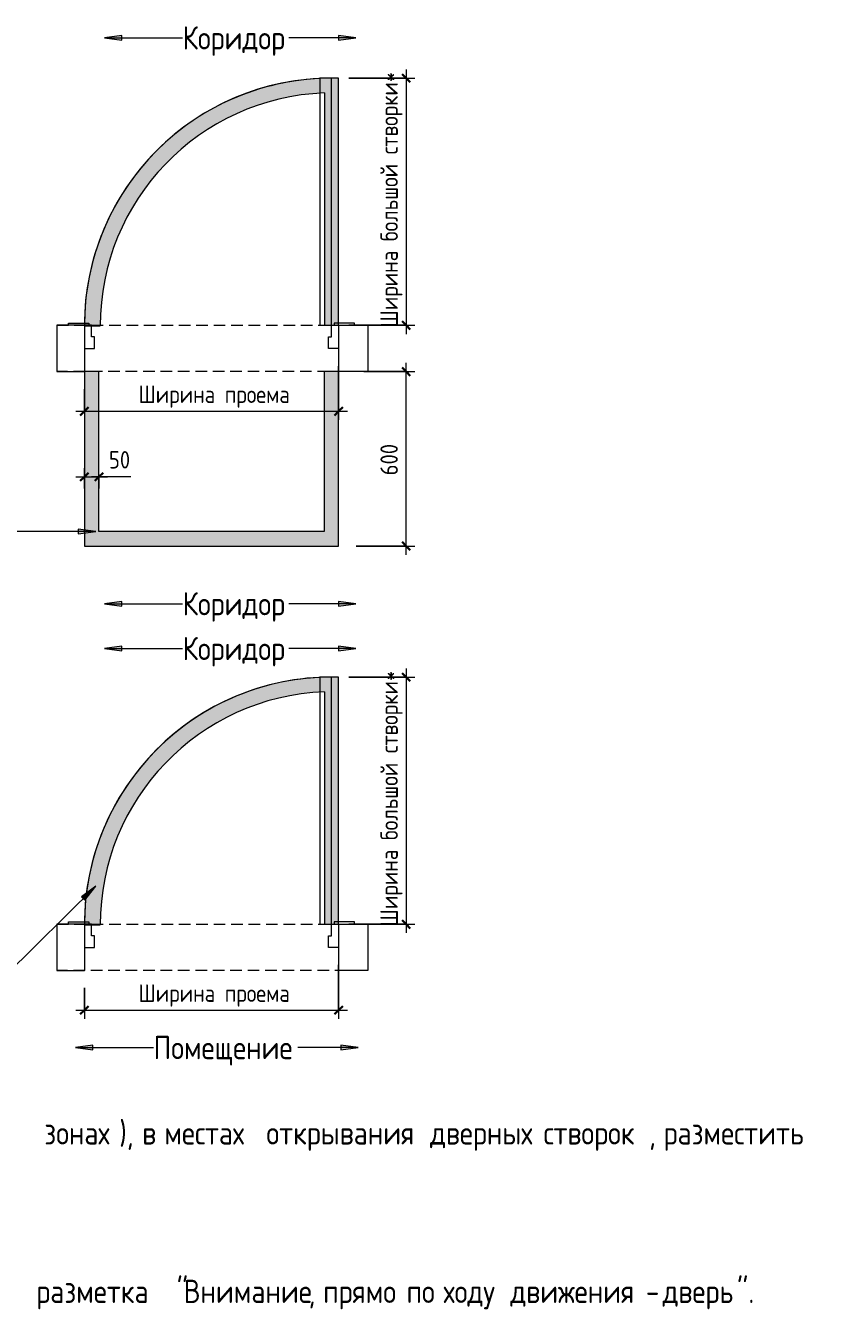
# Model space of a CAD drawing. Header units: millimetres. Extents: x 35316 to 242799, y -8553 to 29000.
# Drawn here: x 240065 to 242799, y 1192 to 5607 of the extents above; entities that cross this region are included whole.
import ezdxf

# ---------------------------------------------------------------- set-up
doc = ezdxf.new("R2010")
doc.units = ezdxf.units.MM
doc.linetypes.add('ADSK_Штрих_ш2 п1', pattern=[60, 40, -20])
for name, color, linetype, lineweight in [('A-ANNO-DIMS', 7, 'Continuous', 9), ('A-ANNO-DIMS-20', 7, 'Continuous', 9), ('A-DETL', 7, 'Continuous', 9), ('A-DETL-3', 7, 'ADSK_Штрих_ш2 п1', 9), ('G-ANNO-TEXT', 7, 'Continuous', 9)]:
    doc.layers.add(name, color=color, linetype=linetype, lineweight=lineweight)
doc.layers.add('A-DETL-GENF-9', color=7, linetype='Continuous', lineweight=9, true_color=0xf2dc97)
doc.styles.add('GOST Common_6', font='GOST_Common.ttf', dxfattribs={"width": 0.9, "height": 60})
doc.styles.add('GOST Common_7', font='GOST_Common.ttf', dxfattribs={"width": 0.9, "height": 80})
doc.dimstyles.new('ADSK_Основной_3_0_окр_', dxfattribs={"dimscale": 304.8, "dimtxt": 60.3429, "dimasz": 0.092782, "dimexe": 0.098425, "dimexo": 0.19685, "dimgap": 0.032808, "dimtad": 1, "dimdec": 0, "dimrnd": 10, "dimdsep": 46, "dimtxsty": 'GOST Common_6', "dimblk1": 'OBLIQUE', "dimblk2": 'OBLIQUE', "dimsah": 1, "dimcen": 0.09, "dimdle": 0.098425, "dimazin": 0, "dimtfac": 1, "dimtdec": 4, "dimtix": 1, "dimtmove": 0, "dimatfit": 3, "dimfxl": 1, "dimtvp": 1, "dimtolj": 1, "dimtzin": 0, "dimlwd": 9, "dimlwe": 9, "dimarcsym": 2})
doc.dimstyles.new('ADSK_Основной_3_0_окр__1', dxfattribs={"dimscale": 304.8, "dimtxt": 60.3429, "dimasz": 0.092782, "dimexe": 0.098425, "dimexo": 0.19685, "dimgap": 0.032808, "dimtad": 1, "dimdec": 0, "dimrnd": 10, "dimdsep": 46, "dimtxsty": 'GOST Common_6', "dimblk1": 'OBLIQUE', "dimblk2": 'OBLIQUE', "dimsah": 1, "dimcen": 0.09, "dimdle": 0.098425, "dimazin": 0, "dimtfac": 1, "dimtdec": 4, "dimtix": 1, "dimtmove": 1, "dimatfit": 3, "dimfxl": 1, "dimtvp": 1, "dimtolj": 1, "dimtzin": 0, "dimlwd": 9, "dimlwe": 9, "dimarcsym": 2})

# ---------------------------------------------------------------- blocks, each defined once
blk = doc.blocks.new('DIMBLOCK69-_Тактильно визуальная напольная разметка')
at = {"layer": 'A-ANNO-DIMS-20', "lineweight": 30}
for p, q in [((241374, 5426.6), (241359.9, 5440.7)), ((241374, 5426.6), (241388.1, 5412.5)), ((241374, 4576.6), (241359.9, 4590.7)), ((241374, 4576.6), (241388.1, 4562.4))]:
    blk.add_line(p, q, dxfattribs=at)
at = {"layer": 'A-ANNO-DIMS-20'}
for p, q in [((241374, 5456.6), (241374, 4546.6)), ((241176.9, 5426.6), (241404, 5426.6)), ((241374, 5426.6), (241176.9, 5426.6)), ((241176.9, 4576.6), (241404, 4576.6)), ((241374, 4576.6), (241176.9, 4576.6))]:
    blk.add_line(p, q, dxfattribs=at)
at = {"layer": 'A-ANNO-DIMS-20', "color": 0, "insert": (241285.6, 4569), "char_height": 60, "width": 1038.307, "attachment_point": 1, "rotation": 90, "line_spacing_factor": 1.022761, "style": 'GOST Common_6'}
blk.add_mtext('Ширина большой створки*', dxfattribs=at)
blk = doc.blocks.new('_Oblique')
at = {"color": 0, "linetype": 'ByBlock', "lineweight": -2}
blk.add_line((-0.5, -0.5), (0.5, 0.5), dxfattribs=at)
blk = doc.blocks.new('DIMBLOCK70-_Тактильно визуальная напольная разметка')
at = {"layer": 'A-ANNO-DIMS-20'}
for p, q in [((241141.9, 4436.6), (241141.9, 4251.1)), ((241141.9, 4281.1), (241141.9, 4436.6)), ((240266.9, 4357.5), (240266.9, 4251.1)), ((240266.9, 4281.1), (240266.9, 4357.5)), ((240236.9, 4281.1), (241171.9, 4281.1))]:
    blk.add_line(p, q, dxfattribs=at)
at = {"layer": 'A-ANNO-DIMS-20', "lineweight": 30}
for p, q in [((240266.9, 4281.1), (240281, 4295.3)), ((241141.9, 4281.1), (241156, 4295.3)), ((240266.9, 4281.1), (240252.7, 4267)), ((241141.9, 4281.1), (241127.7, 4267))]:
    blk.add_line(p, q, dxfattribs=at)
at = {"layer": 'A-ANNO-DIMS-20', "color": 0, "insert": (240452.8, 4369.5), "char_height": 60, "width": 603.838, "attachment_point": 1, "line_spacing_factor": 1.022761, "style": 'GOST Common_6'}
blk.add_mtext('Ширина проема', dxfattribs=at)
blk = doc.blocks.new('DIMBLOCK71-_Тактильно визуальная напольная разметка')
at = {"layer": 'A-ANNO-DIMS-20'}
for p, q in [((240266.9, 4015.6), (240266.9, 4085.7)), ((240316.9, 4015.6), (240316.9, 4085.7)), ((240236.9, 4055.7), (240346.9, 4055.7)), ((240266.9, 4055.7), (240266.9, 4015.6)), ((240341.5, 4055.7), (240291.9, 4055.7)), ((240316.9, 4055.7), (240316.9, 4015.6)), ((240427.2, 4055.7), (240341.5, 4055.7))]:
    blk.add_line(p, q, dxfattribs=at)
at = {"layer": 'A-ANNO-DIMS-20', "lineweight": 30}
for p, q in [((240266.9, 4055.7), (240281, 4069.8)), ((240316.9, 4055.7), (240331, 4069.8)), ((240266.9, 4055.7), (240252.7, 4041.5)), ((240316.9, 4055.7), (240302.7, 4041.5))]:
    blk.add_line(p, q, dxfattribs=at)
at = {"layer": 'A-ANNO-DIMS-20', "color": 0, "insert": (240351.5, 4144.1), "char_height": 60, "width": 90.821, "attachment_point": 1, "line_spacing_factor": 1.022761, "style": 'GOST Common_6'}
blk.add_mtext('50', dxfattribs=at)
blk = doc.blocks.new('DIMBLOCK72-_Тактильно визуальная напольная разметка')
at = {"layer": 'A-ANNO-DIMS-20'}
for p, q in [((241228.9, 4417.5), (241404, 4417.5)), ((241374, 4417.5), (241228.9, 4417.5)), ((241374, 3787.5), (241374, 4447.5)), ((241201.9, 3817.5), (241404, 3817.5)), ((241374, 3817.5), (241201.9, 3817.5))]:
    blk.add_line(p, q, dxfattribs=at)
at = {"layer": 'A-ANNO-DIMS-20', "lineweight": 30}
for p, q in [((241374, 4417.5), (241359.9, 4431.6)), ((241374, 4417.5), (241388.1, 4403.3)), ((241374, 3817.5), (241359.9, 3831.6)), ((241374, 3817.5), (241388.1, 3803.3))]:
    blk.add_line(p, q, dxfattribs=at)
at = {"layer": 'A-ANNO-DIMS-20', "color": 0, "insert": (241285.6, 4060.7), "char_height": 60, "width": 136.232, "attachment_point": 1, "rotation": 90, "line_spacing_factor": 1.022761, "style": 'GOST Common_6'}
blk.add_mtext('600', dxfattribs=at)
blk = doc.blocks.new('DIMBLOCK76-_Тактильно визуальная напольная разметка')
at = {"layer": 'A-ANNO-DIMS-20'}
for p, q in [((241176.9, 3366.6), (241404, 3366.6)), ((241374, 3366.6), (241176.9, 3366.6)), ((241374, 3396.6), (241374, 2486.6)), ((241176.9, 2516.6), (241404, 2516.6)), ((241374, 2516.6), (241176.9, 2516.6))]:
    blk.add_line(p, q, dxfattribs=at)
at = {"layer": 'A-ANNO-DIMS-20', "lineweight": 30}
for p, q in [((241374, 3366.6), (241359.9, 3380.7)), ((241374, 3366.6), (241388.1, 3352.5)), ((241374, 2516.6), (241359.9, 2530.7)), ((241374, 2516.6), (241388.1, 2502.4))]:
    blk.add_line(p, q, dxfattribs=at)
at = {"layer": 'A-ANNO-DIMS-20', "color": 0, "insert": (241285.6, 2509), "char_height": 60, "width": 1038.307, "attachment_point": 1, "rotation": 90, "line_spacing_factor": 1.022761, "style": 'GOST Common_6'}
blk.add_mtext('Ширина большой створки*', dxfattribs=at)
blk = doc.blocks.new('DIMBLOCK77-_Тактильно визуальная напольная разметка')
at = {"layer": 'A-ANNO-DIMS-20'}
for p, q in [((241141.9, 2376.6), (241141.9, 2191.1)), ((241141.9, 2221.1), (241141.9, 2376.6)), ((240266.9, 2297.5), (240266.9, 2191.1)), ((240266.9, 2221.1), (240266.9, 2297.5)), ((240236.9, 2221.1), (241171.9, 2221.1))]:
    blk.add_line(p, q, dxfattribs=at)
at = {"layer": 'A-ANNO-DIMS-20', "lineweight": 30}
for p, q in [((240266.9, 2221.1), (240252.7, 2207)), ((240266.9, 2221.1), (240281, 2235.3)), ((241141.9, 2221.1), (241127.7, 2207)), ((241141.9, 2221.1), (241156, 2235.3))]:
    blk.add_line(p, q, dxfattribs=at)
at = {"layer": 'A-ANNO-DIMS-20', "color": 0, "insert": (240452.8, 2309.5), "char_height": 60, "width": 603.838, "attachment_point": 1, "line_spacing_factor": 1.022761, "style": 'GOST Common_6'}
blk.add_mtext('Ширина проема', dxfattribs=at)

msp = doc.modelspace()

# ---------------------------------------------------------------- hatches: boundary and pattern name
at = {"layer": 'A-DETL-GENF-9'}
for points in [[(240266.9, 4575.1), (240321.4, 4575.1), (240322.8, 4622.4), (240326.9, 4669.4), (240333.9, 4716.2), (240343.6, 4762.4), (240356, 4808), (240371, 4852.8), (240388.7, 4896.6), (240408.9, 4939.3), (240431.6, 4980.8), (240456.7, 5020.8), (240484.2, 5059.3), (240513.8, 5096), (240545.6, 5131), (240579.3, 5164.1), (240615, 5195.1), (240652.4, 5223.9), (240691.5, 5250.5), (240732, 5274.8), (240773.9, 5296.6), (240817.1, 5315.9), (240861.3, 5332.6), (240906.4, 5346.7), (240952.2, 5358.1), (240998.7, 5366.8), (241045.5, 5372.7), (241092.7, 5375.8), (241092.7, 4576.6), (241141.9, 4576.6), (241141.9, 5426.6), (241116.9, 5426.6), (241065.4, 5425), (241014.3, 5420.4), (240963.5, 5412.6), (240913.2, 5401.8), (240863.7, 5388), (240815.1, 5371.2), (240767.7, 5351.5), (240721.5, 5329), (240676.7, 5303.7), (240633.6, 5275.8), (240592.2, 5245.3), (240552.7, 5212.4), (240515.3, 5177.1), (240480.1, 5139.7), (240447.3, 5100.1), (240416.8, 5058.7), (240389, 5015.5), (240363.8, 4970.7), (240341.3, 4924.5), (240321.7, 4877), (240305, 4828.3), (240291.3, 4778.8), (240280.6, 4728.5), (240272.9, 4677.7), (240268.3, 4626.6)], [(240805.5, 3817.5), (241141.9, 3817.5), (241141.9, 4417.5), (241091.9, 4417.5), (241091.9, 3867.5), (240316.9, 3867.5), (240316.9, 4417.5), (240266.9, 4417.5), (240266.9, 3817.5)], [(240266.9, 2515.1), (240321.4, 2515.1), (240322.8, 2562.4), (240326.9, 2609.4), (240333.9, 2656.2), (240343.6, 2702.4), (240356, 2748), (240371, 2792.8), (240388.7, 2836.6), (240408.9, 2879.3), (240431.6, 2920.8), (240456.7, 2960.8), (240484.2, 2999.3), (240513.8, 3036), (240545.6, 3071), (240579.3, 3104.1), (240615, 3135.1), (240652.4, 3163.9), (240691.5, 3190.5), (240732, 3214.8), (240773.9, 3236.6), (240817.1, 3255.9), (240861.3, 3272.6), (240906.4, 3286.7), (240952.2, 3298.1), (240998.7, 3306.8), (241045.5, 3312.7), (241092.7, 3315.8), (241092.7, 2516.6), (241141.9, 2516.6), (241141.9, 3366.6), (241116.9, 3366.6), (241065.4, 3365), (241014.3, 3360.4), (240963.5, 3352.6), (240913.2, 3341.8), (240863.7, 3328), (240815.1, 3311.2), (240767.7, 3291.5), (240721.5, 3269), (240676.7, 3243.7), (240633.6, 3215.8), (240592.2, 3185.3), (240552.7, 3152.4), (240515.3, 3117.1), (240480.1, 3079.7), (240447.3, 3040.1), (240416.8, 2998.7), (240389, 2955.5), (240363.8, 2910.7), (240341.3, 2864.5), (240321.7, 2817), (240305, 2768.3), (240291.3, 2718.8), (240280.6, 2668.5), (240272.9, 2617.7), (240268.3, 2566.6)]]:
    msp.add_hatch(color=256, dxfattribs=at).paths.add_polyline_path(points)
at = {"layer": 'G-ANNO-TEXT'}
for points in [[(240335.8, 5565.4), (240395.8, 5557.5), (240395.8, 5573.3)], [(241201.3, 5565.4), (241141.3, 5573.3), (241141.3, 5557.5)], [(240305.8, 3867.5), (240245.8, 3875.4), (240245.8, 3859.6)], [(240335.8, 3619.1), (240395.8, 3611.2), (240395.8, 3627)], [(241201.3, 3619.1), (241141.3, 3627), (241141.3, 3611.2)], [(240335.8, 3465.1), (240395.8, 3457.2), (240395.8, 3473)], [(241201.3, 3465.1), (241141.3, 3473), (241141.3, 3457.2)], [(240305.8, 2647), (240257.5, 2610.4), (240268.6, 2599.2)], [(240235.8, 2092.4), (240295.8, 2084.5), (240295.8, 2100.3)], [(241208.9, 2092.4), (241148.9, 2100.3), (241148.9, 2084.5)]]:
    msp.add_hatch(color=256, dxfattribs=at).paths.add_polyline_path(points)

# ---------------------------------------------------------------- linework, layer by layer
at = {"layer": 'A-DETL'}
for p, q in [((241076.9, 5426.6), (241076.9, 4576.6)), ((241116.9, 5426.6), (241076.9, 5426.6)), ((241141.9, 5426.6), (241116.9, 5426.6)), ((241116.9, 4576.6), (241116.9, 5426.6)), ((241141.9, 4576.6), (241141.9, 5426.6)), ((241092.7, 5375.8), (241092.7, 4576.6)), ((240266.9, 4576.6), (240171.9, 4576.6)), ((240171.9, 4576.6), (240171.9, 4417.5)), ((240212.2, 4584.6), (240281.9, 4584.6)), ((240212.2, 4576.6), (240212.2, 4584.6)), ((240281.9, 4576.6), (240212.2, 4576.6)), ((240266.9, 4576.6), (240266.9, 4496.6)), ((240291.9, 4576.6), (240266.9, 4576.6)), ((240266.9, 4576.6), (240266.9, 4417.5)), ((240266.9, 4575.1), (240321.4, 4575.1)), ((240281.9, 4584.6), (240281.9, 4576.6)), ((240291.9, 4536.6), (240291.9, 4576.6)), ((240291.9, 4576.6), (240331.9, 4576.6)), ((241076.9, 4576.6), (241116.9, 4576.6)), ((241092.7, 4576.6), (241141.9, 4576.6)), ((241116.9, 4536.6), (241116.9, 4576.6)), ((241116.9, 4576.6), (241141.9, 4576.6)), ((241196.6, 4584.6), (241126.9, 4584.6)), ((241126.9, 4584.6), (241126.9, 4576.6)), ((241126.9, 4576.6), (241196.6, 4576.6)), ((241141.9, 4576.6), (241141.9, 4496.6)), ((241141.9, 4576.6), (241241.9, 4576.6)), ((241141.9, 4576.6), (241141.9, 4417.5)), ((241196.6, 4576.6), (241196.6, 4584.6)), ((241241.9, 4576.6), (241241.9, 4417.5)), ((240301.9, 4536.6), (240291.9, 4536.6)), ((240301.9, 4496.6), (240301.9, 4536.6)), ((241106.9, 4496.6), (241106.9, 4536.6)), ((241106.9, 4536.6), (241116.9, 4536.6)), ((240266.9, 4496.6), (240301.9, 4496.6)), ((241141.9, 4496.6), (241106.9, 4496.6)), ((240171.9, 4417.5), (240266.9, 4417.5)), ((240316.9, 4417.5), (240266.9, 4417.5)), ((240266.9, 4417.5), (240266.9, 3817.5)), ((240316.9, 3867.5), (240316.9, 4417.5)), ((241141.9, 4417.5), (241091.9, 4417.5)), ((241091.9, 4417.5), (241091.9, 3867.5)), ((241141.9, 3817.5), (241141.9, 4417.5)), ((241241.9, 4417.5), (241141.9, 4417.5)), ((241091.9, 3867.5), (240316.9, 3867.5)), ((240266.9, 3817.5), (241141.9, 3817.5)), ((241076.9, 3366.6), (241076.9, 2516.6)), ((241116.9, 3366.6), (241076.9, 3366.6)), ((241141.9, 3366.6), (241116.9, 3366.6)), ((241116.9, 2516.6), (241116.9, 3366.6)), ((241141.9, 2516.6), (241141.9, 3366.6)), ((241092.7, 3315.8), (241092.7, 2516.6)), ((240212.2, 2524.6), (240281.9, 2524.6)), ((240212.2, 2516.6), (240212.2, 2524.6)), ((240281.9, 2524.6), (240281.9, 2516.6)), ((241196.6, 2524.6), (241126.9, 2524.6)), ((241126.9, 2524.6), (241126.9, 2516.6)), ((241196.6, 2516.6), (241196.6, 2524.6)), ((240266.9, 2516.6), (240171.9, 2516.6)), ((240171.9, 2516.6), (240171.9, 2357.5)), ((240281.9, 2516.6), (240212.2, 2516.6)), ((240266.9, 2516.6), (240266.9, 2436.6)), ((240291.9, 2516.6), (240266.9, 2516.6)), ((240266.9, 2516.6), (240266.9, 2357.5)), ((240266.9, 2515.1), (240321.4, 2515.1)), ((240291.9, 2476.6), (240291.9, 2516.6)), ((240291.9, 2516.6), (240331.9, 2516.6)), ((240301.9, 2476.6), (240291.9, 2476.6)), ((240301.9, 2436.6), (240301.9, 2476.6)), ((241076.9, 2516.6), (241116.9, 2516.6)), ((241092.7, 2516.6), (241141.9, 2516.6)), ((241106.9, 2436.6), (241106.9, 2476.6)), ((241106.9, 2476.6), (241116.9, 2476.6)), ((241116.9, 2476.6), (241116.9, 2516.6)), ((241116.9, 2516.6), (241141.9, 2516.6)), ((241126.9, 2516.6), (241196.6, 2516.6)), ((241141.9, 2516.6), (241141.9, 2436.6)), ((241141.9, 2516.6), (241241.9, 2516.6)), ((241141.9, 2516.6), (241141.9, 2357.5)), ((241241.9, 2516.6), (241241.9, 2357.5)), ((240266.9, 2436.6), (240301.9, 2436.6)), ((241141.9, 2436.6), (241106.9, 2436.6)), ((240171.9, 2357.5), (240266.9, 2357.5)), ((241241.9, 2357.5), (241141.9, 2357.5))]:
    msp.add_line(p, q, dxfattribs=at)
for centre, radius, start, end in [((241116.9, 4576.6), 850, 90, 180.098), ((241116.9, 4576.6), 850, 90, 180), ((241122.6, 4575.1), 801.3, 92.1427, 180), ((241116.9, 2516.6), 850, 90, 180.098), ((241116.9, 2516.6), 850, 90, 180), ((241122.6, 2515.1), 801.3, 92.1427, 180)]:
    msp.add_arc(centre, radius, start, end, dxfattribs=at)
at = {"layer": 'A-DETL-3'}
for p, q in [((240171.9, 4576.6), (241196.6, 4576.6)), ((241168.9, 4417.5), (240171.9, 4417.5)), ((240171.9, 2516.6), (241196.6, 2516.6)), ((241168.9, 2357.5), (240171.9, 2357.5))]:
    msp.add_line(p, q, dxfattribs=at)
at = {"layer": 'G-ANNO-TEXT'}
for p, q in [((240395.8, 5573.3), (240335.8, 5565.4)), ((240335.8, 5565.4), (240395.8, 5557.5)), ((240335.8, 5565.4), (240604.8, 5565.4)), ((240395.8, 5557.5), (240395.8, 5573.3)), ((240971.5, 5565.4), (240970.3, 5565.4)), ((241201.3, 5565.4), (240971.5, 5565.4)), ((241201.3, 5565.4), (241141.3, 5573.3)), ((241141.3, 5573.3), (241141.3, 5557.5)), ((241141.3, 5557.5), (241201.3, 5565.4)), ((240305.8, 3867.5), (239995.6, 3867.5)), ((240305.8, 3867.5), (240245.8, 3875.4)), ((240245.8, 3875.4), (240245.8, 3859.6)), ((240245.8, 3859.6), (240305.8, 3867.5)), ((240395.8, 3627), (240335.8, 3619.1)), ((240395.8, 3611.2), (240395.8, 3627)), ((241201.3, 3619.1), (241141.3, 3627)), ((241141.3, 3627), (241141.3, 3611.2)), ((240335.8, 3619.1), (240395.8, 3611.2)), ((240335.8, 3619.1), (240604.8, 3619.1)), ((240971.5, 3619.1), (240970.3, 3619.1)), ((241201.3, 3619.1), (240971.5, 3619.1)), ((241141.3, 3611.2), (241201.3, 3619.1)), ((240395.8, 3473), (240335.8, 3465.1)), ((240335.8, 3465.1), (240395.8, 3457.2)), ((240335.8, 3465.1), (240604.8, 3465.1)), ((240395.8, 3457.2), (240395.8, 3473)), ((240971.5, 3465.1), (240970.3, 3465.1)), ((241201.3, 3465.1), (240971.5, 3465.1)), ((241201.3, 3465.1), (241141.3, 3473)), ((241141.3, 3473), (241141.3, 3457.2)), ((241141.3, 3457.2), (241201.3, 3465.1)), ((240305.8, 2647), (239995.6, 2340.8)), ((240305.8, 2647), (240257.5, 2610.4)), ((240257.5, 2610.4), (240268.6, 2599.2)), ((240268.6, 2599.2), (240305.8, 2647)), ((240295.8, 2100.3), (240235.8, 2092.4)), ((240235.8, 2092.4), (240295.8, 2084.5)), ((240235.8, 2092.4), (240504.8, 2092.4)), ((240295.8, 2084.5), (240295.8, 2100.3)), ((241002.5, 2092.4), (241001.3, 2092.4)), ((241208.9, 2092.4), (241002.5, 2092.4)), ((241208.9, 2092.4), (241148.9, 2100.3)), ((241148.9, 2100.3), (241148.9, 2084.5)), ((241148.9, 2084.5), (241208.9, 2092.4))]:
    msp.add_line(p, q, dxfattribs=at)

# ---------------------------------------------------------------- texts
at = {"layer": 'G-ANNO-TEXT', "char_height": 80, "attachment_point": 1, "style": 'GOST Common_7'}
for s, insert, width in [('Коридор', (240604.8, 5605.4), 443.013), ('Коридор', (240604.8, 3659.1), 443.013), ('Коридор', (240604.8, 3505.1), 443.013), ('Помещение', (240504.8, 2132.4), 601.747), ('\\fGOST Common|b0|i0|c204|p34|;\\W.9; ', (240103.9, 1838.9), 30.304), ('зонах', (240128.9, 1838.9), 313.139), ('), ', (240387.3, 1838.9), 95.24), ('\\fGOST Common|b0|i0|c204|p34|;\\W.9;в', (240465.8, 1838.9), 62.051), ('\\fGOST Common|b0|i0|c204|p34|;\\W.9; ', (240517, 1838.9), 30.304), ('местах', (240542, 1838.9), 395.392), ('\\fGOST Common|b0|i0|c204|p34|;\\W.9; ', (240868.3, 1838.9), 30.304), ('открывания', (240893.3, 1838.9), 652.253), ('\\fGOST Common|b0|i0|c204|p34|;\\W.9; ', (241431.4, 1838.9), 30.304), ('дверных', (241456.4, 1838.9), 443.013), ('\\fGOST Common|b0|i0|c204|p34|;\\W.9; ', (241822, 1838.9), 30.304), ('створок', (241847, 1838.9), 440.126), ('разместить', (242260.1, 1838.9), 653.696), ('\\fGOST Common|b0|i0|c204|p34|;\\W.9; ', (242799.5, 1838.9), 30.304), (', ', (242210.1, 1838.9), 60.608), ('\\fGOST Common|b0|i0|c204|p34|;\\W.9; ', (240076.5, 1293.9), 30.304), ('разметка', (240101.5, 1293.9), 532.481), (' "', (240540.8, 1293.9), 82.253), ('Внимание', (240608.7, 1293.9), 520.937), ('\\fGOST Common|b0|i0|c204|p34|;\\W.9; ', (241350.5, 1293.9), 30.304), ('\\fGOST Common|b0|i0|c204|p34|;\\W.9; ', (241477.9, 1293.9), 30.304), ('\\fGOST Common|b0|i0|c204|p34|;\\W.9; ', (241707.7, 1293.9), 30.304), ('". ', (242512.5, 1293.9), 108.228), ('прямо', (241088.5, 1293.9), 317.468), ('по', (241375.5, 1293.9), 124.101), ('ходу', (241502.9, 1293.9), 248.202), ('движения', (241732.7, 1293.9), 512.278), (' - ', (242155.3, 1293.9), 122.658), ('дверь', (242256.5, 1293.9), 310.253), (', ', (241038.5, 1293.9), 60.608)]:
    msp.add_mtext(s, dxfattribs=dict(at, insert=insert, width=width))

# ---------------------------------------------------------------- dimensions: what is measured, and where the dimension line sits
at = {"layer": 'A-ANNO-DIMS'}
for base, p1, p2, picture, middle in [((241374, 4576.6), (241116.9, 5426.6), (241116.9, 4576.6), 'DIMBLOCK69-_Тактильно визуальная напольная разметка', (241325, 5001.6)), ((241374, 2516.6), (241116.9, 3366.6), (241116.9, 2516.6), 'DIMBLOCK76-_Тактильно визуальная напольная разметка', (241325, 2941.6))]:
    dim = msp.add_linear_dim(base=base, p1=p1, p2=p2, angle=90, text='Ширина большой створки*', dimstyle='ADSK_Основной_3_0_окр_', override={"dimpost": '<>', "dimfxl": 850.009113}, dxfattribs=at)
    dim.commit()
    dim.dimension.update_dxf_attribs({"geometry": picture, "text_midpoint": middle})
for base, p1, p2, picture, middle in [((241141.9, 4281.1), (240266.9, 4417.5), (241141.9, 4496.6), 'DIMBLOCK70-_Тактильно визуальная напольная разметка', (240704.4, 4330.1)), ((241141.9, 2221.1), (240266.9, 2357.5), (241141.9, 2436.6), 'DIMBLOCK77-_Тактильно визуальная напольная разметка', (240704.4, 2270.1))]:
    dim = msp.add_linear_dim(base=base, p1=p1, p2=p2, text='Ширина проема', dimstyle='ADSK_Основной_3_0_окр_', override={"dimpost": '<>', "dimfxl": 878.568354}, dxfattribs=at)
    dim.commit()
    dim.dimension.update_dxf_attribs({"geometry": picture, "text_midpoint": middle})
dim = msp.add_linear_dim(base=(241374, 4417.5), p1=(241141.9, 3817.5), p2=(241168.9, 4417.5), angle=90, dimstyle='ADSK_Основной_3_0_окр_', override={"dimpost": '<>', "dimfxl": 600.60729}, dxfattribs=at)
dim.commit()
dim.dimension.update_dxf_attribs({"geometry": 'DIMBLOCK72-_Тактильно визуальная напольная разметка', "text_midpoint": (241334, 4117.5)})
dim = msp.add_linear_dim(base=(240316.9, 4055.7), p1=(240266.9, 4075.6), p2=(240316.9, 4075.6), dimstyle='ADSK_Основной_3_0_окр__1', override={"dimpost": '<>', "dimfxl": 50}, dxfattribs=at)
dim.commit()
dim.dimension.update_dxf_attribs({"geometry": 'DIMBLOCK71-_Тактильно визуальная напольная разметка', "text_midpoint": (240396.9, 4104.1), "dimtype": 160})

doc.saveas('drawing.dxf')
